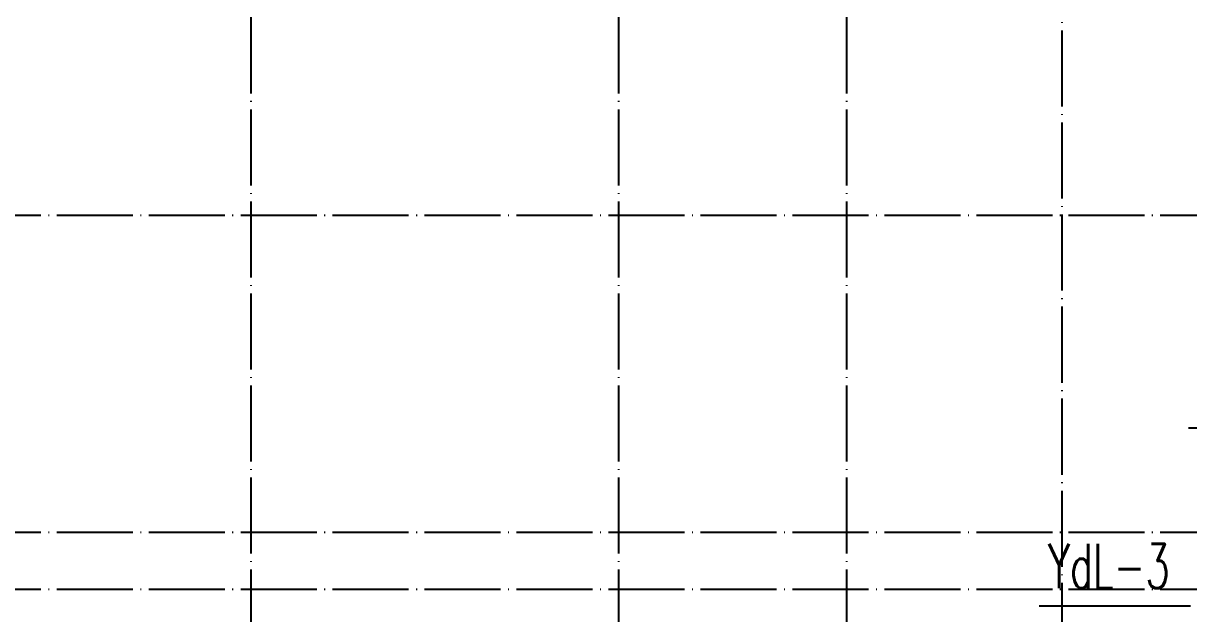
# Model space of a CAD drawing. Extents: x 27938 to 1507990, y 110129 to 923079.
# Drawn here: x 852917 to 862117, y 607809 to 612465 of the extents above; entities that cross this region are included whole.
import ezdxf

# ---------------------------------------------------------------- set-up
doc = ezdxf.new("R2010")
doc.units = 0
doc.header["$LTSCALE"] = 1000
doc.header["$MEASUREMENT"] = 0
doc.linetypes.add('DOTE', pattern=[2.42, 2, -0.2, 0.02, -0.2])
for name, color, linetype in [('DIM_给水', 3, 'Continuous'), ('DIM_雨水', 4, 'Continuous'), ('DOTE', 1, 'Continuous')]:
    doc.layers.add(name, color=color, linetype=linetype)
doc.styles.add('_TWT_SERIAL', font='SIMPLEX', dxfattribs={"width": 0.8, "height": 3.5, "bigfont": 'HZTXT'})

msp = doc.modelspace()

# ---------------------------------------------------------------- linework, layer by layer
at = {"layer": 'DIM_给水'}
msp.add_line((863466.6, 609272.2), (862115.1, 609272.2), dxfattribs=at)
at = {"layer": 'DIM_雨水'}
msp.add_line((862130.8, 607868.8), (860936.6, 607868.8), dxfattribs=at)
at = {"layer": 'DOTE', "color": 169, "linetype": 'DOTE', "ltscale": 0.3}
for p, q in [((854716.6, 601748.8), (854716.6, 612948.8)), ((857616.6, 601748.8), (857616.6, 612948.8)), ((859416.6, 601748.8), (859416.6, 612948.8)), ((861116.6, 604548.8), (861116.6, 612948.8)), ((879916.6, 610948.8), (825916.6, 610948.8)), ((879916.6, 608448.8), (825916.6, 608448.8)), ((879916.6, 607998.8), (825916.6, 607998.8))]:
    msp.add_line(p, q, dxfattribs=at)

# ---------------------------------------------------------------- texts
at = {"layer": 'DIM_雨水', "color": 7, "style": '_TWT_SERIAL', "width": 0.64}
msp.add_text('YdL-3', height=350, dxfattribs=at).set_placement((861006.6, 608008.8))

doc.saveas('drawing.dxf')
